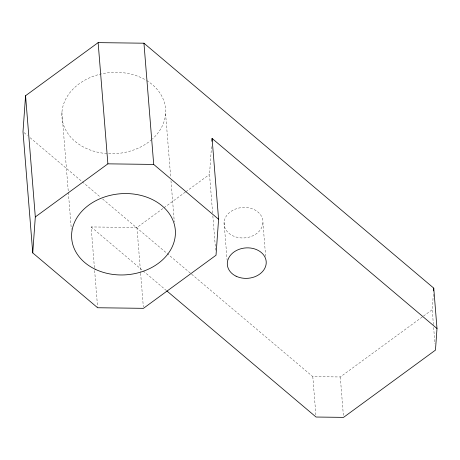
<?xml version="1.0" encoding="UTF-8"?>
<svg xmlns="http://www.w3.org/2000/svg" width="460" height="460" viewBox="0 0 460 460"><rect width="100%" height="100%" fill="white"/><g stroke="black" fill="none" stroke-linecap="round" stroke-linejoin="round"><path stroke-width="0.34" stroke-dasharray="2.3 1.72" d="M212.623 213.043L209.518 174.42L211.577 145.498M433.406 324.599L432.21 309.712L433.354 293.698M94.409 267.703L91.132 226.941L136.948 227.516L163.444 208.133M164.019 207.713L185.328 192.119M185.903 191.699L209.518 174.42M102.586 198.961L312.8 376.619L340.291 376.97L422.959 316.48M423.539 316.054L432.21 309.712M24.098 132.624L27.393 135.407M30.136 137.73L100.389 197.104M91.132 226.941L142.698 270.52M143.244 270.986L166.29 290.455M433.636 327.434L434.947 343.741M340.291 376.97L343.424 415.955M312.8 376.619L315.934 415.61M262.953 222.95A19.492 15.232 -4.6 0 1 232.852 235.802A19.492 15.232 -4.6 0 1 234.738 209.363A19.492 15.232 -4.6 0 1 262.953 222.95L265.69 256.979M224.077 222.462L227.096 260.032M212.853 215.901L215.619 250.228M165.589 113.695L170.695 177.157M170.982 180.722L174.311 222.082M136.948 227.516L140.576 272.573M140.633 273.292L143.336 306.9M94.639 270.566L97.635 307.751M61.916 112.384L71.323 229.327M146.682 80.569A51.98 40.624 -4.6 0 1 152.312 139.07M151.771 139.552A51.98 40.624 -4.6 0 1 79.39 144.601A51.98 40.624 -4.6 0 1 73.962 88.153A51.98 40.624 -4.6 0 1 146.061 80.189"/><path stroke-width="0.69" d="M437 328.532L433.751 288.127L143.951 43.205L98.135 42.625L25.564 95.72L23 131.698L32.752 252.919L97.635 307.751L143.451 308.332L216.022 255.237L218.586 219.259L212.083 138.443L437 328.532L435.465 350.117L343.539 417.375L316.049 417.03L166.836 290.921M32.752 252.919L35.316 216.942L25.564 95.72M211.882 141.266L212.083 138.443M433.55 290.91L433.751 288.127M35.316 216.942L107.887 163.846L153.703 164.427L218.586 219.259M143.951 43.205L153.703 164.427M98.135 42.625L107.887 163.846M95.076 269.186A51.98 40.624 -4.6 0 0 175.34 234.916A51.98 40.624 -4.6 0 0 100.102 198.685A51.98 40.624 -4.6 0 0 95.076 269.186M236.101 276.207A19.492 15.232 -4.6 0 0 266.202 263.361A19.492 15.232 -4.6 0 0 237.987 249.774A19.492 15.232 -4.6 0 0 236.101 276.207"/></g></svg>
